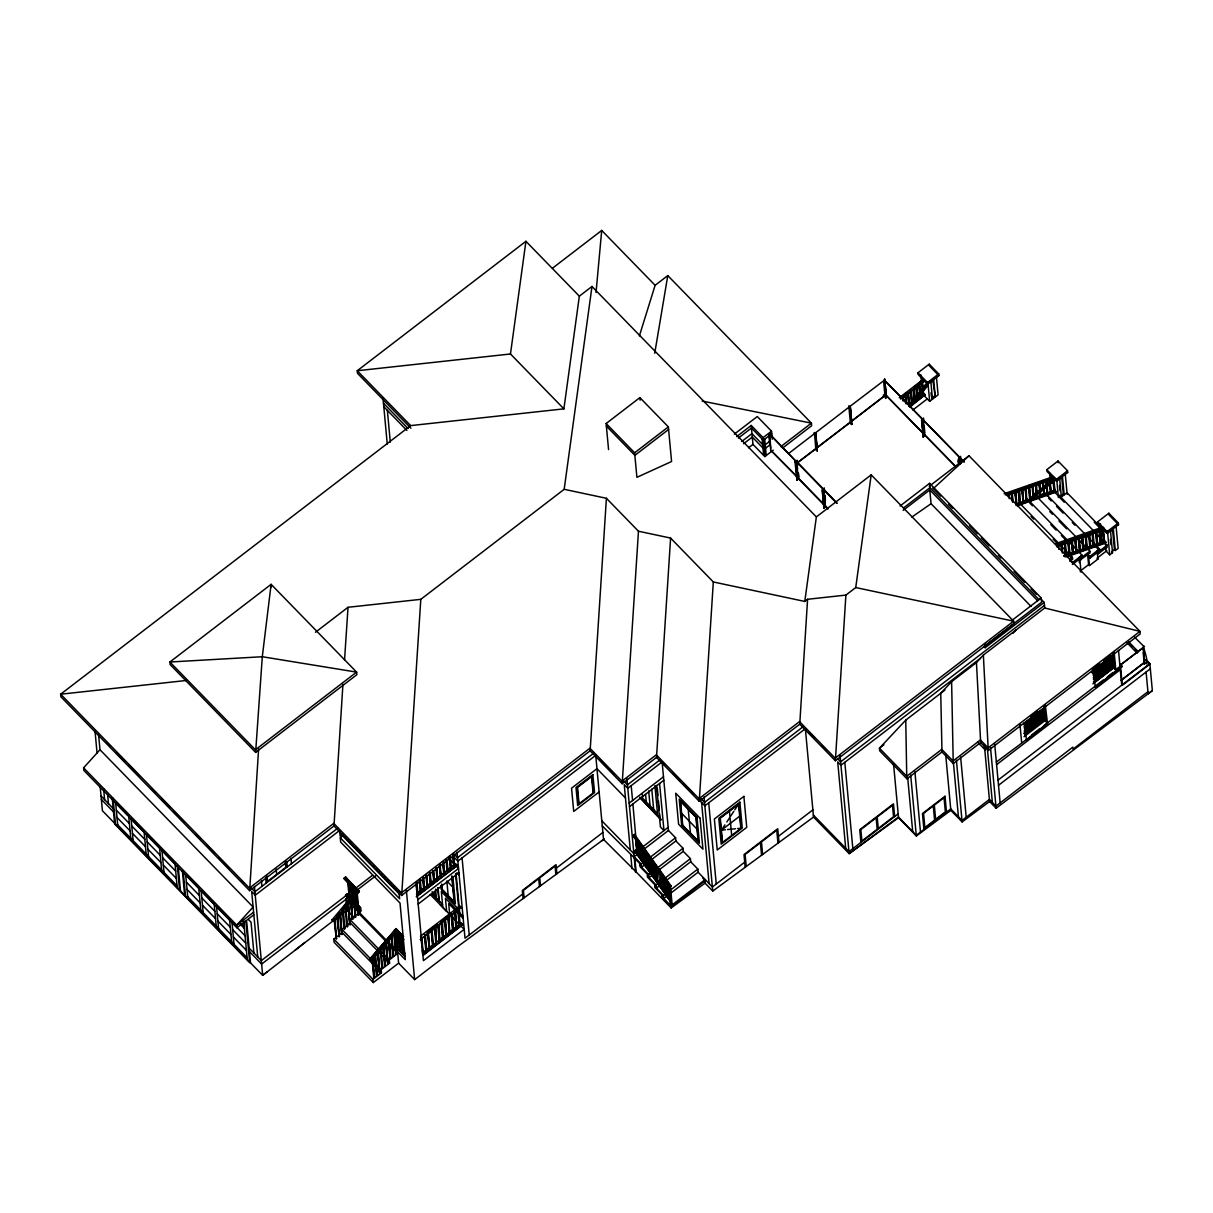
<?xml version="1.0" encoding="UTF-8"?>
<svg xmlns="http://www.w3.org/2000/svg" width="1213" height="1213" viewBox="0 0 1213 1213"><rect width="100%" height="100%" fill="white"/><g stroke="black" fill="none" stroke-linecap="round" stroke-linejoin="round"><path stroke-width="1.5" d="M258.596 749.058L249.651 890.676L333.984 825.962L342.93 684.329M344.553 659.902L348.025 607.288L420.805 599.343L564.181 489.309L591.989 286.465L816.364 516.92L804.78 601.436L713.32 581.967L670.592 538.072L638.463 531.218L606.409 498.3L564.181 489.309M420.805 599.343L401.655 895.467L590.125 750.817L606.409 498.3M638.463 531.218L622.178 783.75L656.506 757.412L670.592 538.072M713.32 581.967L699.249 801.308L799.746 724.176L807.585 599.283L845.901 595.098L855.741 587.547L871.192 474.859L1013.643 621.177L1013.886 623.755L835.363 760.748L799.746 724.176M845.901 595.098L835.363 760.748M596.038 292.485L601.709 230.44L655.126 285.298L639.372 335.94M563.893 408.857L510.476 353.984L525.926 241.296L579.344 296.169L563.893 408.857L410.661 425.611L60.65 694.215L60.893 696.808L249.651 890.676M654.732 353.241L667.787 275.594L811.421 423.14L811.664 425.718L782.476 448.128M885.551 398.319L884.504 379.138L886.385 396.226L885.535 390.177M885.854 398.304L884.808 379.108M1008.503 497.118L1007.821 492.978M1012.461 501.212L1011.278 491.75M1015.19 490.977L1016.403 505.305L1014.811 492.463M1015.645 490.947L1014.644 490.689L1015.736 490.78M1019.102 489.718L1018.116 489.461L1019.193 489.552M1022.104 488.521L1023.347 502.91L1022.726 490.279M1022.574 488.49L1021.573 488.233L1022.65 488.323M1026.198 489.051L1026.805 501.712L1025.121 486.838M1029.655 487.823L1030.277 500.514L1029.14 485.412M1033.127 486.61L1033.734 499.316L1032.597 484.199M1036.584 485.382L1037.206 498.118L1035.508 483.153M1040.041 484.154L1040.663 496.921L1038.935 481.895M1042.877 481.167L1044.135 495.723L1043.514 482.926M1042.892 480.682L1042.983 480.515M1046.971 481.713L1047.592 494.525L1045.894 479.484M1046.349 479.939L1051.701 478.104M1049.715 473.358L1051.065 493.327L1049.366 478.256M725.374 829.798L721.417 830.192L724.919 824.87M726.83 821.959L729.362 818.123M730.742 816.015L733.774 811.391M734.805 809.844L738.565 804.113L740.809 828.221L737.58 828.555M908.582 405.961L925.928 384.263L927.202 386.341L910.781 406.871M909.598 405.658L925.928 384.263M909.765 407.189L927.111 385.476M1029.428 499.801L1034.189 494.025L1050.974 481.136L1052.156 482.365L1035.462 496.102L1036.084 495.344L1034.189 494.025M1029.594 500.544L1034.28 494.874M1031.808 499.574L1035.386 495.238L1052.156 482.365M332.059 919.863L356.425 890.812L356.501 891.661L344.037 878.864L345.538 876.787L359.275 891.676L334.06 921.243L332.059 919.863L334.06 921.243M336.471 915.724L338.882 912.858M342.491 908.552L346.084 904.246M349.693 899.955L352.104 897.089M334.121 919.515L335.076 919.363L336.304 938.801L334.121 919.515L335.076 919.363M345.478 905.975L347.782 926.535M333.241 921.076L359.184 890.812M339.124 936.648L337.79 916.133L339.124 936.648L337.002 918.089M340.489 912.904L341.93 934.48L340.049 912.449M343.203 909.674L344.977 928.688M348.116 903.806L348.631 903.2L350.072 924.791L347.676 903.351L350.072 924.791M354.06 896.741L353.104 896.877L355.394 917.24L354.06 896.741L355.394 917.24M356.758 893.496L355.803 893.647M371.223 960.105L396.09 931.584L371.223 960.105L370.041 958.877L395.984 928.612L403.626 936.451M393.694 931.796L370.041 958.877M380.594 948.081L382.808 967.565M396.045 953.949L393.649 932.509L394.164 931.918L396.045 953.949L394.604 932.372M253.835 914.784L236.975 927.733L83.833 770.437L83.591 767.844L99.982 749.74L98.541 734.244M976.45 662.601L983.364 655.065L1044.711 608.001L1139.962 631.366L1140.19 633.944L988.383 750.438L980.665 742.523L976.45 662.601L951.614 681.676L940.742 693.26L941.985 751.969L953.251 763.553L980.665 742.523M944.957 690.03L905.747 720.128L879.44 748.209L879.668 750.786L906.975 778.837L941.985 751.969M1012.9 633.322L1015.978 630.047M933.479 488.43L969.005 455.77L1139.962 631.366L988.14 747.86L988.383 750.438M295.077 950.249L304.797 942.471M267.345 971.704L262.675 975.343L102.423 810.739L100.179 786.661M375.681 875.862L345.917 898.697L346.979 910.114L262.675 975.313L254.427 886.385M358.472 906.596L357.501 906.551L358.472 906.596L357.304 893.875M525.926 241.296L357.244 370.738L357.486 373.331L410.904 428.204M552.461 268.225L601.709 230.44M579.344 296.169L591.989 286.465M655.126 285.298L667.787 275.594M315.471 632.276L348.025 607.288M606.136 423.519L639.873 397.621L668.363 426.885L671.577 461.516L636.901 477.331L634.626 452.783L606.136 423.519L608.562 449.598M634.626 452.783L668.363 426.885M668.606 429.478L634.869 455.36L606.379 426.097M255.625 752.378L356.834 674.716L356.592 672.123L271.121 584.332L169.911 662.01L170.154 664.588L255.625 752.378L262.296 656.733L271.121 584.332L271.363 586.91M734.29 434.178L757.276 416.544L771.513 431.176L772.256 439.212M736.67 436.604L751.211 425.445L763.083 437.65L764.842 456.588L773.272 450.114M738.368 438.075L751.454 428.037L763.326 440.228L768.936 435.907M741.795 441.441L751.969 433.632L762.659 444.61M743.569 443.761L752.287 437.074L762.977 448.052M748.603 447.733L752.97 444.398L751.211 425.445M763.083 437.65L771.513 431.176M765.251 444.746L769.467 441.502M765.57 448.188L769.785 444.959L768.784 434.193L770.194 433.117L770.346 434.83L771.756 433.754L770.573 432.541M770.74 450.205L797.259 476.982L770.74 450.205L769.224 433.86L795.485 460.819L797.002 477.179M780.778 446.657L811.421 423.14L702.206 401.063M815.849 449.826L814.469 432.556L815.697 433.814L817.062 451.084M848.827 406.188L850.268 407.265L851.647 424.55L850.419 423.292L848.827 406.188L850.055 407.447M788.405 453.647L814.317 433.769M817.289 450.918L815.636 432.753L848.888 407.234M850.207 406.219L883.58 380.821L884.959 395.665L851.708 421.184L850.207 406.219L851.86 424.383M884.899 380.7L922.032 418.591L923.396 433.45L886.278 395.559L923.26 433.541L921.88 418.697L884.899 380.7L886.278 395.559M795.485 460.819L769.482 433.648L770.831 448.188M798.927 478.68L796.911 480.227L795.046 461.956L797.062 460.409L797.593 464.215M797.259 460.591L795.046 461.956M824.127 505.048L798.078 478.286L796.82 461.728L822.884 488.49L824.4 504.851L798.336 478.089L797.836 472.63M883.322 395.195L886.294 392.921M796.986 462.972L815.803 448.734L797.093 463.093M817.016 447.612L850.389 422.2L817.122 447.718L815.636 432.753M851.587 421.078L884.853 395.544M816.015 449.128L817.228 450.372L816.061 449.659M850.586 422.594L851.814 423.837L850.419 423.292M917.983 372.785L929.234 364.158L938.726 373.907L938.892 375.636L927.642 384.263L918.15 374.514L917.983 372.785L927.49 382.55L927.642 384.263M337.775 828.176L254.927 891.752L251.364 888.098M899.258 397.743L922.729 379.73L923.912 380.958L901.987 398.698M900.804 397.485L906.672 392.982M913.995 387.356L922.729 379.73M905.414 402.519L905.247 394.725L906.384 402.564M915.967 386.507L917.528 397.167M918.787 384.354L919.757 384.4L920.424 397.712L918.787 384.354L920.424 397.712M900.44 398.971L923.912 380.958M906.111 403.959L905.702 395.18M907.976 393.437L908.067 392.572L909.174 406.355M914.799 402.034L914.132 388.721L915.33 401.624L914.359 401.579L915.33 401.624M927.49 382.55L938.726 373.907M934.389 396.105L931.584 398.258L932.479 399.168L930.917 382.398L933.722 380.23L935.284 397.015L933.009 381.185M342.688 834.074L340.11 836.045L339.595 830.48L255.246 895.194L251.682 891.54L257.747 956.966M345.917 898.697L405.278 959.665L400.017 903.063L340.671 842.095L340.262 837.789L343.082 835.636M922.532 394.013L918.135 397.394L922.532 394.013L929.658 401.336L938.089 394.862L936.466 377.258M909.325 404.763L912.267 402.519M915.193 400.26L924.003 393.512L925.185 394.725L910.554 406.416M918.18 398.44L924.003 393.512M918.135 399.471L916.937 386.553L917.695 399.016M920.743 374.65L923.229 395.559L922.562 382.247M911.994 404.854L925.185 394.725M253.608 912.206L236.732 925.14L236.975 927.733M912.858 409.964L927.293 398.895M826.068 506.549L823.854 507.898L822.187 489.825L824.203 488.278L824.719 492.084M824.052 508.095L822.369 490.022L824.385 488.46M827.827 508.854L825.204 506.155L823.961 489.597L837.076 503.077M357.244 848.675L356.273 848.615M359.624 851.101L359.548 851.966M923.32 437.105L921.546 419.804L923.472 418.318L921.728 419.986L923.32 437.105L925.003 434.891M923.138 419.743L924.518 434.588L955.328 466.232L924.382 434.694L923.138 419.743L959.074 456.649L959.771 464.079M825.204 506.155L823.961 489.597M823.854 507.898L825.886 506.352M816.364 516.92L871.192 474.859M923.123 436.907L925.064 435.422M348.586 880.699L347.524 881.502L349.496 898.317L348.495 881.563L349.496 898.317M347.979 881.957L349.026 881.154M376.546 868.478L376.985 868.948M354.226 886.491L354.666 886.946M356.804 907.066L345.553 895.224L347.221 893.936L350.966 897.787M345.584 895.543L347.221 893.936M372.27 875.483L261.311 960.62L249.15 948.126M345.978 899.349L261.629 964.077L249.469 951.568M349.041 897.863L350.026 897.908M351.861 900.759L352.831 900.804M384.991 877.166L385.446 877.636M355.652 903.7L354.681 903.655L355.652 903.7L354.302 889.159M354.712 901.623L360.579 907.688L360.913 911.236L359.23 912.494L358.548 908.871L360.216 907.582L354.742 901.956M358.851 912.1L360.519 910.811L360.216 907.582M393.452 885.854L393.907 886.324M351.345 899.97L352.574 919.393L351.057 901.244M354.939 916.785L355.925 916.831M357.759 914.632L358.73 914.678L357.759 914.632L355.97 895.391M344.447 929.097L344.522 928.233M347.252 926.944L347.343 926.08M349.617 924.321L348.176 902.745M959.635 464.185L959.074 456.649M958.588 457.862C963.516 453.844 954.676 460.773 959.286 463.578M960.575 463.472L960.196 457.801L964.153 461.865M373.316 982.56L334.136 942.334L333.833 939.105L342.278 932.63L381.443 972.871L373.013 979.346L373.316 982.56L398.622 963.152L397.712 953.463L358.548 913.222L350.102 919.697L389.282 959.938L389.585 963.167L381.155 969.642L381.443 972.871M335.865 938.346L336.835 938.392M338.67 936.193L339.655 936.239M341.93 934.48L342.46 934.086M900.046 506.018L929.598 483.335L1041.194 597.964L1041.603 602.27L983.97 646.484L985.153 647.712L1044.196 602.406L1040.254 598.373M399.623 892.04L398.561 892.055M929.203 486.322L969.005 455.77M903.397 508.05L930.007 487.641L929.598 483.335M903.154 510.385L929.78 489.946L1037.691 600.769M593.915 753.046L457.544 857.697L453.707 853.77M416.438 893.92L455.754 863.747L457.195 865.521L416.423 896.801M417.924 893.117L454.329 865.187M417.045 894.39L418.015 894.436L417.045 894.39L416.211 885.293M420.38 891.828L421.351 891.873L420.38 891.828L419.38 880.911M423.686 878.409L424.171 889.72L423.246 877.954M427.021 875.847L427.507 887.158L426.582 875.392M430.357 873.284L430.842 884.595L430.084 874.649M433.693 870.722L434.178 882.033L433.42 872.086M437.044 868.159L437.529 879.47L436.589 867.704M440.213 863.777L440.865 876.908L439.925 865.142M443.549 861.215L444.201 874.346L443.276 862.579M447.097 871.328L448.067 871.374L447.097 871.328L446.081 860.426M450.432 868.766L451.403 868.811L450.432 868.766L449.416 857.864M453.692 866.127L454.739 866.249L453.692 866.127L452.676 855.226M416.393 896.483L457.195 865.521M911.873 517.056L931.068 503.713L929.78 489.946M804.78 601.436L807.585 599.283M417.772 899.743L458.544 868.463L448.128 857.773M418.167 904.049L458.939 872.769M396.515 929.931L396.439 930.796M400.578 936.936L403.065 953.342L402.322 938.331M403.307 938.968L394.407 929.825M403.914 939.423L394.483 930.689M398.016 946.413L396.348 947.687L397.985 946.079L405.354 953.645M599.131 791.937L573.704 811.436L571.55 788.192L596.963 768.693L625.468 797.957M395.635 932.554L397.424 947.55L396.606 932.6M398.713 950.006L397.045 951.28L396.742 948.096L404.975 956.481M399.426 935.496L400.245 950.446L398.971 935.041M389.98 957.815L388.736 938.377L390.95 957.861L389.98 957.815L388.221 938.983M392.785 955.647L393.755 955.708L392.785 955.647L391.102 937.558M395.59 953.494L396.575 953.554M389.282 959.938L397.712 953.463M420.441 936.209L459.742 906.05L461.076 907.415L420.395 939.559L461.076 907.415M423.944 934.45L424.914 934.495M433.951 926.762L427.279 931.887L429.69 949.157L428.159 932.797M434.481 926.353L437.286 924.2M443.973 919.075L441.077 922.092M444.489 918.666L447.84 916.103L449.174 917.483M450.645 913.95L451.615 914.011M382.292 967.974L382.368 967.11M383.763 945.306L385.097 965.806L383.308 944.851M386.477 942.061L387.902 963.653L386.356 945.139M421.487 937.922L421.563 937.058L423.003 954.282L422.018 937.513M433.026 946.595L432.025 929.84L433.026 946.595L431.221 931.599M435.376 927.278L436.362 944.032L435.816 927.733M449.72 933.783L448.719 917.028L449.72 933.783L447.749 916.967M458.211 909.735L460.713 907.824M402.61 952.887L401.882 937.876M373.71 977.208L374.681 977.269L373.71 977.208L372.133 960.271M376.515 975.055L377.486 975.1L376.515 975.055L374.832 956.966M378.335 951.765L379.775 973.357L377.895 951.31M660.297 759.626L627.47 784.826L623.618 780.869M404.945 956.162L396.317 947.368M664.739 764.63L662.101 761.931L627.788 788.268L624.225 784.599L630.29 850.04M1046.789 469.658L1058.039 461.031L1067.531 470.796L1067.698 472.509L1056.447 481.136L1046.955 471.387L1046.789 469.658L1056.296 479.423L1056.447 481.136M423.413 952.235L461.258 923.184L462.669 924.64L423.398 955.131M423.443 952.554L436.544 942.501M440.91 939.15L461.258 923.184M423.003 954.282L423.534 953.873M425.899 951.265L426.87 951.31L425.899 951.265L424.55 936.724M429.69 949.157L428.25 931.933M432.571 946.14L431.585 929.37M436.362 944.032L434.921 926.808M439.151 925.17L439.697 941.47L438.424 926.065M442.487 922.608L443.033 938.907L441.775 923.502M445.383 919.59L446.369 936.345L445.11 920.94M449.265 933.328L448.279 916.573M452.601 930.765L453.586 930.811L452.601 930.765L451.084 914.405M455.952 928.203L456.922 928.263L455.952 928.203L454.602 913.662M459.211 925.564L460.258 925.701L459.211 925.564L457.862 911.024M423.367 954.798L462.669 924.64M629.168 803.142L663.481 776.805M1021.437 503.046L1027.062 498.725L1082.041 555.205L1082.208 556.919L1081.01 555.706M1041.27 489.506L1046.864 485.215M629.486 806.584L663.814 780.247M1056.296 479.423L1067.531 470.796M1029.67 501.939L1036.706 496.542L1075.628 536.525M1038.935 496.845L1044.56 492.523L1099.539 549.004L1099.691 550.717L1089.85 558.268L1088.668 557.055L1089.456 565.592L1097.901 559.117L1097.098 550.581M522.651 894.026L465.019 938.24L457.043 852.33M556.373 868.129L602.876 832.436M398.622 963.152L414.649 979.619L457.286 946.883L604.362 838.911M1046.971 495.89L1053.491 490.886L1058.236 495.753L1058.949 495.222L1093.641 530.869M601.314 841.155L603.528 839.441L595.735 755.335L457.862 861.139L452.752 855.908M1061.8 477.967L1063.285 493.903L1060.48 496.056L1061.36 496.981L1066.985 492.66L1100.403 526.988M670.38 885.717L672.017 903.503L670.789 904.443L669.455 900.122L634.702 851.192L635.9 849.813L670.637 898.742L669.409 899.682L668.06 885.141L633.322 836.212L634.475 834.408L670.91 885.733L669.773 887.537L669.151 886.658L670.38 885.717L671.001 886.597M633.322 836.212L634.475 834.408M634.702 851.192L635.9 849.813M641.45 846.901L642.374 847.053M636.112 851.951L633.853 853.694L601.8 820.776M637.25 851.086L668.181 827.357M636.673 840.685L637.31 853.725L632.883 803.976M803.537 726.405L704.526 802.384L700.644 798.381M668.469 830.45L634.141 856.787L641.268 864.111L641.556 867.28L675.884 840.943L675.58 837.774L668.469 830.45L662.101 761.931M639.281 844.384L639.933 857.409L638.902 843.99M646.029 853.346L646.15 852.375L647.363 867.871L646.726 854.847M641.768 847.872L642.405 860.896L641.556 849.252M704.738 880.001L705.041 883.14L671.168 907.946L670.91 905.853L705.238 879.516L705.344 880.608L671.016 906.945L662.389 898.09L662.101 894.967L654.975 887.658L654.686 884.535L647.575 877.211L647.287 874.133L640.161 866.825L639.873 863.656L640.707 866.4L648.682 874.588L648.97 877.666L656.097 884.99L656.385 888.098L690.697 861.761L690.409 858.637L683.283 851.329L683.01 848.251L675.884 840.943M641.268 864.111L675.58 837.774M644.239 851.359L644.891 864.384L644.027 852.739M603.528 839.441L636.143 871.95L634.884 858.44L602.285 825.932M646.969 867.325L646.347 854.452M1097.613 521.863L1108.864 513.235L1118.356 523L1118.522 524.713L1107.272 533.341L1097.78 523.591L1097.613 521.863L1107.12 531.628L1107.272 533.341M649.198 858.334L649.85 871.374L648.819 857.94M738.565 804.113L720.295 818.138L722.523 842.247M648.682 874.588L683.01 848.251M647.575 877.211L647.833 873.709M651.669 861.821L652.321 874.846L651.29 861.427M658.462 869.706L659.69 885.217M648.97 877.666L683.283 851.329M654.141 865.294L654.777 878.318L653.762 864.899M1069.593 559.542L1072.413 557.389L1060.723 545.395M1106.089 532.128L1107.499 531.051L1109.698 554.841L1112.518 552.688L1110.547 531.476L1113.352 529.308L1115.323 550.535L1118.143 548.382L1116.096 526.412M1107.12 531.628L1118.356 523M1069.911 561.149L1072.565 559.102L1072.413 557.389M721.417 830.192L739.687 816.167M656.582 868.72L657.219 881.76L656.188 868.326M1082.041 555.205L1072.201 562.756L1070.124 560.618M654.686 884.535L655.536 887.234L663.496 895.421L663.784 898.545L670.91 905.853M1072.368 564.47L1089.896 551.187L1078.221 539.194M1101.404 542.908L1102.799 541.832M656.097 884.99L690.409 858.637M1079.919 560.148L1090.062 552.901L1089.896 551.187M659.281 884.656L660.206 884.823M1089.85 558.268L1089.699 556.555L1099.539 549.004M1105.498 544.303L1107.393 544.986M1106.696 545.532L1106.847 547.245L1097.72 554.265L1097.553 552.537L1106.696 545.532L1101.935 540.649L1100.373 523.728M661.282 873.678L662.101 888.629L661.085 875.21M1011.642 620.631L1041.194 597.964M1089.699 556.555L1087.621 554.417L1088.577 564.667L1080.131 571.141L1081.026 572.066L1079.615 556.782M1106.847 550.657L1097.007 558.207L1097.901 559.117M669.773 887.537L670.91 885.733M663.754 877.166L664.572 892.116L663.556 878.697M662.101 894.967L662.389 898.09M663.496 895.421L697.824 869.084L690.697 861.761M1112.624 530.172L1114.429 549.625L1111.624 551.779L1112.518 552.688M666.453 882.624L667.089 895.649L666.073 882.23M1044.469 605.423L840.639 761.825L838.001 759.126M663.784 898.545L698.112 872.208L697.824 869.084M980.513 658.189L840.958 765.267L837.698 761.916L845.704 848.266M883.898 744.767L879.44 748.209L906.733 776.244L906.975 778.837M744.706 862.185L712.38 886.991L698.112 872.208M778.443 836.288L812.877 809.859M898.166 813.862L848.979 851.617L813.362 815.03M1030.641 716.868L1037.676 711.485M1093.899 668.333L1099.524 664.011M1103.739 660.782L1110.774 655.384M1023.757 723.782L1044.848 707.588L1044.696 706.087M1113.579 653.231L1113.716 654.732L1092.64 670.925L1092.488 669.409M1024.363 724.206L1044.044 709.105L1043.802 706.527L1044.848 707.588M1112.928 656.248L1091.836 672.427L1092.868 673.503L1113.959 657.325L1111.881 655.187L1112.018 656.688M1094.793 671.79L1097.598 669.621M1023.999 726.36L1045.075 710.181L1044.044 709.105M1024.136 727.861L1045.227 711.682L1045.075 710.181M1093.019 675.004L1114.095 658.826L1113.959 657.325M1024.742 728.3L1044.423 713.199M1093.626 675.444L1113.307 660.342L1113.064 657.764L1114.095 658.826M1102.192 670.486L1106.408 667.241M1045.454 714.26L1024.379 730.453L1024.515 731.955L1045.606 715.776L1043.377 712.137M1093.247 677.597L1114.338 661.403L1113.307 660.342M1093.398 679.098L1114.474 662.92L1114.338 661.403M1023.711 733.471L1044.802 717.292L1044.56 714.7L1045.606 715.776M1094.005 679.538L1113.686 664.436M1099.766 676.733L1103.982 673.488M1024.015 736.746L1045.985 719.855L1043.756 716.216L1045.833 718.354L1024.758 734.532L1024.894 736.048M1112.639 663.359L1114.717 665.497L1093.626 681.676L1093.626 683.04L1114.717 666.847M1092.898 683.889L1114.853 666.998L1114.717 665.497M1143.616 646.195L1134.504 637.083M1119.675 665.452L1143.283 647.545L1144.647 662.404L1121.176 680.417M1119.796 665.573L1143.283 647.545M1114.004 667.878L1115.778 669.697L1121.403 665.346M996.358 762.037L1047.562 723.812L1045.106 720.567M1031.505 735.078L1039.935 728.604M1044.15 725.359L1103.193 680.053M1107.408 676.824L1113.034 672.502M1113.595 667.332L1115.839 670.349L1118.644 668.196M1024.318 722.66L1026.471 739.991L1047.501 723.175M1121.995 665.998L1095.354 687.134L1122.055 666.65L1119.599 663.405M996.601 764.63L1120.296 669.697M1121.055 680.296L1144.541 662.283L1143.162 647.439M998.041 780.126L1121.737 685.193L1120.054 667.12L1122.055 666.65M1122.268 684.784L1149.848 663.617L1145.891 659.554M998.511 785.281L1150.333 668.788M1147.938 691.683L1073.035 749.149L1072.853 747.117L995.934 806.145L989.399 799.443L961.985 820.473L950.719 808.889L916.27 835.317L898.469 817.031L849.161 853.649L813.544 817.062L805.356 728.695L704.844 805.826L698.946 799.761M1149.848 663.617L1152.35 690.606L1148.135 693.836L1146.103 672.017M359.23 912.494L358.896 908.946L360.579 907.688M984.334 744.767L989.596 801.505L996.131 808.222L1152.35 690.606M893.541 763.917L898.53 817.714L916.331 836L950.84 810.345L945.655 754.289M950.84 810.345L962.121 821.929L989.596 801.505M705.041 883.14L712.759 891.07L813.544 817.062M898.53 817.714L849.161 853.649L839.987 754.668M1004.137 493.736L1053.369 476.573M1038.844 482.061L1039.875 482.365M1025.03 487.004L1026.031 487.262M1005.319 494.949L1054.537 477.513L1054.719 478.68L1007.184 495.526M1016.206 504.062L1055.386 490.173M1017.798 504.032L1047.668 493.433M1049.427 492.812L1054.961 490.856M1017.389 505.275L1056.568 491.386M1017.222 505.866L1056.144 492.069L1054.704 490.947M1055.492 543.758L1102.951 526.958M1056.675 544.971L1104.133 528.171L1104.285 529.838M1056.72 545.471L1104.179 528.656M1056.659 546.714L1104.512 529.763M1063.831 555.69L1104.255 541.362L1105.437 542.59L1065.014 556.919M1063.877 556.206L1104.543 541.786M1066.818 556.812L1105.74 543.015L1104.209 541.938L1103.026 529.293M1015.963 504.851L1016.964 505.124L1015.812 492.721M1020.421 503.926C1018.42 505.108 1021.225 494.343 1019.269 491.492M1025.197 488.794L1026.365 501.257L1025.743 488.596M1028.669 487.565L1029.822 500.059L1029.215 487.368M1032.127 486.337L1033.294 498.861L1034.28 499.134M1035.584 485.109L1036.751 497.664L1037.752 497.937M1045.985 481.44L1047.698 493.873M1049.442 480.227L1050.61 492.872L1049.988 480.03M1079.418 550.717L1080.404 550.99L1079.418 550.717L1078.418 539.876M1082.875 549.489L1083.876 549.762L1082.875 549.489L1081.708 536.843M1085.165 535.615L1086.348 548.261L1085.711 535.418M1089.805 547.033L1090.805 547.306L1089.805 547.033L1088.637 534.387M1093.262 545.805L1094.262 546.077L1093.262 545.805L1092.094 533.159M1096.734 544.576L1097.72 544.849L1096.734 544.576L1095.551 531.931M1100.191 543.348L1101.192 543.621L1100.191 543.348L1099.19 532.522M1102.481 529.49L1104.209 541.938M1064.392 542.984L1065.575 555.63L1064.938 542.787M1069.032 554.402L1070.018 554.675L1069.032 554.402L1067.865 541.756M1072.489 553.173L1073.49 553.446L1072.489 553.173L1071.322 540.528M1075.961 551.945L1076.947 552.218L1075.961 551.945L1074.945 541.104M1103.648 542.135L1104.649 542.393L1103.481 529.747M1065.575 555.63L1066.561 555.888L1065.393 543.242M1086.348 548.261L1087.333 548.534L1086.166 535.888M1144.511 646.59C1140.887 642.632 1148.802 659.827 1146.558 663.905M510.476 353.984L357.244 370.738L410.661 425.611M186.605 680.448L60.65 694.215L249.408 888.098L333.742 823.369L401.412 892.874L589.897 748.239L621.951 781.157L656.263 754.82L699.006 798.715L799.503 721.599L835.12 758.17L1013.643 621.177L855.741 587.547M727.527 829.571L730.393 829.283M732.152 829.101L735.518 828.767M1066.515 471.296L1067.698 472.509M1118.522 524.713L1109.031 514.964L1108.864 513.235M1057.857 480.06L1056.675 478.847L1058.403 497.482M1094.141 522.106L1099.281 527.382M1063.285 493.903L1064.18 494.813L1062.527 477.103L1059.722 479.271L1061.36 496.981M1052.247 483.214L1050.974 481.136M1114.429 549.625L1115.323 550.535M1104.982 541.104L1106.165 542.332M1054.688 490.704L1055.871 491.932M1096.218 533.508L1102.647 540.103M1104.27 541.65L1105.483 543.106M1064.241 502.227L1059.101 496.936L1058.949 495.222M1106.847 547.245L1105.665 546.032L1106.135 551.187L1109.698 554.841M938.892 375.636L929.401 365.886L929.234 364.158M1048.654 498.285L1051.277 500.984M1056.523 506.382L1063.088 513.114M1072.262 522.545L1074.9 525.244M1093.262 544.106L1099.691 550.717M1044.135 495.723L1042.513 482.668M930.022 381.473L930.917 382.398M1040.663 496.921L1039.01 483.851M922.805 380.594L923.988 381.822M1049.836 511.598L1052.429 514.251M1058.919 520.923L1066.697 528.913M926.004 385.112L927.202 386.341M924.048 393.937L925.231 395.165M1029.852 503.137L1032.475 505.836M1050.837 524.713L1056.083 530.096M1061.33 535.494L1066.576 540.877M923.76 395.15L922.123 381.792M1088.577 564.667L1089.456 565.592M1079.767 558.435L1080.919 559.921M920.955 397.318L919.302 383.945M1023.347 502.91L1021.74 490.007M1020.497 504.077L1058.13 542.727M1031.05 516.465L1033.643 519.119M1053.096 539.118L1056.993 543.121M1069.972 556.449L1072.565 559.102M901.911 397.288L902.881 397.348L903.23 401.033M923.002 419.85L958.937 456.755M960.059 457.908L964.017 461.971M1128.727 641.935L1137.976 651.411M1128.787 642.465L1132.745 646.529M1135.383 649.243L1138.021 651.957M1145.936 660.084L1149.894 664.163L1122.313 685.33L1120.585 666.71M1112.685 653.671L1113.716 654.732M1113.822 665.937L1114.853 666.998M932.842 488.035L940.697 496.102M948.566 504.183L952.493 508.217M969.521 525.714L977.375 533.781M981.317 537.814L989.171 545.895M998.344 555.311L1000.952 557.995M1014.053 571.459L1024.545 582.225M1031.095 588.942L1036.327 594.325M930.007 487.641L1038.965 599.571M931.068 503.713L1031.065 606.439M1095.354 687.134L1093.201 669.803M814.257 432.723L815.485 433.981M796.562 461.926L822.611 488.687M823.688 489.794L836.818 503.289M1047.562 723.812L1045.242 704.692M825.477 505.957L828.1 508.656M796.911 480.227L798.745 478.483L798.245 473.055M752.97 444.398L764.842 456.588M977.602 742.098L985.32 750.028M809.238 732.682L814.408 738.004M822.171 745.965L826.053 749.952M383.475 403.247L408.084 428.523M383.793 406.689L406.901 430.418M672.639 772.742L680.523 780.838M683.162 783.553L693.684 794.363M656.506 757.412L699.249 801.308M681.6 813.271L697.035 829.131M640.434 797.502L660.024 817.623L659.675 813.938M660.979 819.169L639.6 797.229L661.055 820.033M599.616 759.338L613.869 773.97M590.125 750.817L622.178 783.75M702.661 877.863L705.344 880.608M634.247 857.879L639.873 863.656M452.783 887.112L446.839 881.002L448.188 895.634M460.197 907.294L461.152 908.279M457.786 908.416L441.35 891.525L442.806 907.4M457.316 908.825L458.65 910.205M462.972 916.27L445.444 898.257L446.642 911.357M456.058 911.16L463.184 918.468M455.845 912.358L454.435 911.842L455.315 912.767M461.289 923.518L462.699 924.958M439.894 901.911L432.404 894.224L438.848 900.834L437.65 887.81M452.51 914.92L453.586 930.811M430.236 894.497L449.689 914.481L448.689 903.594L454.83 909.902M451.009 915.83L464.185 929.37L423.428 960.651L416.211 882.852M445.307 920.44L446.369 936.345M441.972 923.002L443.033 938.907M438.621 925.564L439.697 941.47M435.285 928.127L434.39 927.217L435.922 943.578M333.984 825.962L401.655 895.467M399.577 894.33L341.535 834.711M430.615 929.325L431.51 930.235M340.262 837.789L399.623 898.757L398.925 891.252M346.6 878.667L359.275 891.676M402.155 935.723L395.984 928.612M343.961 878L357.608 892.025M347.252 894.254L350.997 898.105M399.593 948.02L401.928 950.416M397.955 947.141L396.317 933.965M345.553 895.224L358.896 908.946M346.979 910.114L354.454 917.786M389.585 963.167L350.405 922.926L341.975 929.401L381.155 969.642M374.665 955.147L376.955 975.51M333.833 939.105L373.013 979.346M106.471 742.371L110.428 746.45M117.024 753.228L124.939 761.355M128.912 765.433L139.465 776.275M151.352 788.48L155.309 792.544M161.905 799.337L169.835 807.464M173.793 811.527L184.361 822.384M196.233 834.589L200.19 838.653M206.801 845.431L214.716 853.573M218.674 857.636L229.242 868.493M241.129 880.699L243.768 883.398M99.982 749.74L253.123 907.036L236.732 925.14L83.591 767.844M248.392 919.515L251.046 922.229L253.896 953.009M241.357 923.563L244.207 926.702M239.143 923.048L244.359 928.415M127.395 814.893L115.644 802.824L117.843 826.584M132.384 820.018L144.135 832.088L146.167 854.043M245.041 935.739L231.986 922.32L234.018 944.275M116.327 810.148L129.382 823.551M131.762 825.992L144.817 839.411M147.182 841.852L160.252 855.256M162.618 857.697L175.688 871.116M186.362 882.078L199.417 895.497M201.798 897.938L214.853 911.342M217.233 913.783L230.288 927.202M232.669 929.643L245.723 943.047M101.058 796.016L113.218 808.51M101.376 799.458L113.537 811.952M117.009 817.456L130.064 830.875M132.429 833.316L145.499 846.719M147.865 849.161L160.935 862.579M163.3 865.021L176.355 878.424M187.045 889.402L200.1 902.821M202.48 905.247L215.535 918.666M217.915 921.107L230.97 934.526M233.351 936.952L246.406 950.37M117.676 824.779L177.037 885.748M187.727 896.725L247.088 957.694M114.659 824.006L249.696 962.713M636.143 871.95L671.168 907.946M456.967 872.723L459.136 874.967M432.086 891.737L435.24 894.967L434.906 891.343M432.48 892.723L436.301 896.65L435.619 889.159M442.548 904.64L439.303 901.289L438.09 888.159M440.152 904.686L446.642 911.372M1126.983 642.663L1137.188 653.231M1113.989 667.711L1115.778 669.667M634.551 835.272L669.288 884.201M636.491 838.774L635.567 838.608L636.916 853.164M639.115 842.459L638.19 842.307L639.539 856.848M633.231 835.348L669.682 886.673M637.022 851.784L670.683 899.167M634.672 850.768L669.409 899.682M1143.192 652.564L1144.268 664.163M1110.471 539.391L1110.972 544.698M1118.507 650.38L1119.993 666.422M1102.92 529.945L1104.103 542.59M1114.125 651.836L1115.839 670.349M1100.009 530.976L1101.192 543.621M1099.569 530.521L1100.631 543.818M1096.552 532.204L1097.72 544.849M1096.097 531.749L1097.174 545.046M1093.08 533.432L1094.262 546.077M1092.64 532.977L1093.717 546.275M1089.623 534.66L1090.805 547.306M1089.183 534.205L1090.244 547.488M1085.62 536.07L1086.787 548.716M1082.693 537.116L1083.876 549.762M1082.254 536.646L1083.421 549.307M1082.148 537.298L1083.33 549.944M1079.236 538.329L1080.404 550.99M1078.964 539.679L1079.964 550.535M1078.691 538.527L1079.858 551.172M1080.055 558.738L1080.222 560.451M1079.039 559.238L1079.343 562.635M1075.779 539.558L1076.947 552.218M1075.325 539.103L1076.507 551.748M1075.234 539.755L1076.401 552.4M1072.307 540.786L1073.49 553.446M1071.867 540.331L1073.035 552.976M1071.761 540.983L1072.944 553.628M1065.272 474.207L1067.152 494.388M1068.85 542.014L1070.018 554.675M1068.41 541.559L1069.578 554.205M1068.304 542.211L1069.472 554.857M1058.039 461.031L1058.206 462.76M1059.495 485.443L1059.98 490.749M1064.847 543.439L1066.015 556.085M1061.921 544.47L1062.588 551.688M1061.375 544.652L1062.315 553.037M1061.087 546.002L1061.436 549.625M1055.067 491.932L1053.824 478.483L1054.522 492.129M1053.445 478.801L1054.082 491.674L1052.899 478.999M1053.491 490.886L1053.657 492.599M1058.464 545.698L1058.797 549.307M1044.196 602.406L1044.711 608.001M1032.672 486.14L1033.84 498.679M1045.833 718.354L1045.985 719.855M1022.286 489.809L1023.438 502.273M1018.829 491.038L1019.981 503.471M1018.556 489.916L1019.875 504.108M1018.283 491.235L1019.36 504.456M1015.357 492.266L1016.509 504.669M1012.339 493.949L1013.007 501.014M1011.9 493.494L1012.719 502.334M1011.354 493.676L1012.006 500.757M1008.882 495.162L1009.216 498.695M1019.981 724.495L1021.664 742.629M994.675 743.918L1000.149 802.9M984.804 644.042L985.153 647.712M990.521 747.784L996.131 808.222M960.529 456.376L961.227 462.092M987.306 747.89L992.37 802.49M960.196 457.801L960.711 463.366M931.068 392.663L931.402 396.393M927.869 381.974L929.658 401.336M960.62 756.988L966.215 817.228M922.032 382.641L923.229 395.559M956.405 760.233L962.121 821.929M923.472 418.318L924.003 422.185M924.154 425.687L924.837 433.041M953.373 762.219L958.437 816.819M953.251 763.553L951.614 681.676M916.133 388.357L916.983 397.576M913.859 390.101L914.708 399.32M913.328 390.51L914.193 399.729M911.327 390.874L912.176 400.093M910.872 390.419L911.994 404.187M910.341 390.813L911.539 403.732M908.507 393.027L909.705 405.946M907.536 392.982L908.567 404.05M902.442 396.894L902.775 400.578M884.504 379.138L884.853 382.808M914.905 771.832L920.485 832.073M910.69 775.077L916.331 836M907.642 777.063L912.707 831.663M894.663 816.561L893.481 803.825L859.744 829.707L860.927 842.444M825.052 495.692L825.401 499.316M824.203 488.278L824.537 491.887M824.87 495.511L825.371 500.924M844.824 762.31L852.845 848.645M798.427 473.252L798.76 476.861M797.062 460.409L797.578 465.822M796.82 461.728L797.502 468.991M764.721 439.151L766.237 455.512M762.128 439.015L763.644 455.36M779.004 842.429L777.745 828.722L744.009 854.619L745.176 867.265M777.958 843.202L776.745 830.177L761.461 841.913L762.628 854.452M761.567 855.226L760.399 842.717L745.116 854.452L746.238 866.476M729.422 811.133L731.666 835.241M708.71 802.854L716.246 884.034M704.025 797.002L712.759 891.07M701.584 802.475L709.105 883.64M688.211 809.147L690.44 833.255M639.873 397.621L640.115 400.199M670.137 893.284L670.471 896.923M659.584 783.492L663.966 830.587L660.403 826.932L656.551 785.478M669.151 886.658L670.789 904.443M657.294 788.147L657.977 795.516M658.492 801.05L659.341 810.254M665.74 881.108L667.089 895.649M665.346 880.547L666.695 895.088M654.914 785.615L657.491 813.453L642.647 798.215L642.299 794.5M663.223 877.56L664.572 892.116M662.829 877.014L664.178 891.555M660.751 874.088L662.101 888.629M660.357 873.527L661.707 888.083M651.775 789.117L653.671 809.541M648.697 790.982L650.077 805.841M657.219 881.76L656.006 866.249L656.824 881.199M654.777 878.318L653.564 862.822L654.383 877.772M645.574 794.5L646.271 801.929M650.972 860.305L652.321 874.846M650.562 859.744L651.912 874.285M648.5 856.818L649.85 871.374M648.091 856.257L649.44 870.813M646.013 853.33L647.363 867.871M644.891 864.384L643.678 848.903L644.497 863.823M642.405 860.896L641.192 845.385L642.011 860.335M638.584 842.868L639.933 857.409M631.185 785.66L632.564 800.535M635.961 839.169L637.31 853.725M626.894 778.625L635.582 872.374M630.775 855.195L632.018 868.705M593.066 792.847L591.55 776.547L577.494 787.328L579.01 803.628M556.903 873.754L556.054 864.642L522.318 890.524L523.076 898.59M555.842 874.558L555.069 866.082L539.77 877.818L540.513 885.778M539.451 886.567L538.724 878.637L523.44 890.357L524.122 897.817M462.077 857.909L469.234 935.011M459.742 906.05L459.818 906.915M456.058 873.496L459.712 912.919M453.738 855.347L454.739 866.249M455.557 873.8L458.696 907.642M458.741 909.341L460.258 925.701M453.04 853.937L454.208 866.658M458.226 908.81L459.727 926.095M450.22 856.09L451.403 868.811M456.922 928.263L455.406 911.903L456.391 928.658M449.689 856.499L450.872 869.221M447.051 860.472L448.067 871.374M446.611 860.017L447.536 871.783M451.539 914.86L453.056 931.22M443.185 863.444L444.201 874.346M442.912 864.808L443.761 873.891M441.729 884.019L442.229 889.508L454.117 901.729L451.767 876.15M439.682 864.187L440.865 876.908M441.608 885.717L441.957 889.417L454.435 902.245L452.055 876.286M439.409 865.551L440.41 876.453M444.413 919.53L445.929 935.89M440.789 885.505L441.123 889.159L455.391 903.806L452.874 876.499M436.513 868.569L437.529 879.47M436.058 868.114L437.074 879.016M441.244 923.912L442.593 938.453M433.177 871.131L434.178 882.033M432.723 870.676L433.738 881.578M437.908 926.474L439.258 941.015M387.356 410.343L390.298 442.139M429.66 871.874L430.842 884.595M429.387 873.239L430.403 884.141M382.974 397.879L387.265 444.094M426.324 874.437L427.507 887.158M426.051 875.801L427.067 886.703M422.988 876.999L424.171 889.72M422.715 878.348L423.716 889.265M427.719 932.342L429.235 948.702M420.183 879.152L421.351 891.873M425.354 934.95L426.87 951.31M419.653 879.561L420.835 892.283M424.823 935.359L426.339 951.72M416.832 881.715L418.015 894.436M416.484 883.943L417.484 894.845M421.047 937.467L421.715 944.73M422.23 950.188L422.564 953.827M406.355 890.236L414.649 979.619M401.548 936.982L403.065 953.342M398.728 934.086L400.245 950.446M398.273 933.631L399.805 949.991M396.075 933.009L397.424 947.55M391.89 935.602L393.755 955.708M391.45 935.147L393.224 956.102M388.676 939.438L390.419 958.27M385.961 942.668L387.902 963.653M385.673 943.972L387.463 963.198M385.097 965.806L382.808 945.458L384.657 965.351M380.26 950.567L381.837 967.504M377.819 952.372L379.775 973.357M377.546 953.661L379.32 972.902M375.621 954.995L377.486 975.1M372.907 958.24L374.681 977.269M372.406 958.846L374.15 977.663M356.607 892.465L358.73 914.678M356.758 895.437L357.774 906.354M356.319 893.041L358.199 915.087M354.044 889.372L355.394 903.912M353.62 887.749L355.136 904.11M353.165 887.294L353.847 894.572M351.497 886.263L352.331 895.361M350.875 883.989L352.316 901.214M350.345 884.398L351.694 898.939M350.83 900.577L352.574 919.393M350.557 902.002L352.134 918.938M345.538 876.787L345.614 877.651M345.129 908.385L346.812 926.489M342.248 909.811L343.992 928.642M339.701 914.799L341.49 934.025M334.621 918.908L336.304 938.801M290.984 858.334L291.469 863.701M286.738 861.412L287.254 866.946M285.662 861.852L286.147 867.113L267.163 881.669L266.678 876.408M285.298 862.003L285.768 867.159M276.155 869.008L276.64 874.179M267.012 876.013L267.497 881.184M265.662 877.59L266.178 883.125M261.462 880.987L261.963 886.354M246.694 921.653L250.515 962.849M245.86 921.38L249.62 961.939M243.646 920.667L247.255 959.498M243.373 920.576L243.889 926.171M231.653 941.834L229.606 919.879L216.551 906.475L218.583 928.43M216.217 925.989L214.185 904.034L201.115 890.615L203.162 912.57M200.782 910.129L198.75 888.174L185.68 874.77L187.894 898.53M183.299 872.132L185.513 896.089M182.375 870.828L184.634 895.179M178.22 866.567L180.464 890.903M177.356 866.037L179.585 889.993M177.204 887.552L175.006 863.792L161.951 850.374L163.982 872.329M161.602 869.888L159.57 847.948L146.515 834.529L148.547 856.484M131.08 818.669L133.112 840.624M128.699 816.243L130.746 838.183M113.082 798.336L115.478 824.143M112.233 797.927L114.583 823.233M107.623 794.576L108.473 803.628M103.59 788.662L104.606 799.67M94.978 730.59L97.055 753.015M983.364 655.065L988.14 747.86L980.422 739.93L953.024 760.976L941.743 749.391L906.733 776.244L905.747 720.128M886.036 395.711L885.505 397.773L886.036 395.711M356.592 672.123L255.397 749.801L169.911 662.01L262.296 656.733L356.592 672.123M345.523 836.621L345.447 837.486L345.523 836.621M912.267 401.897L909.341 404.141L912.267 401.837M348.343 839.517L348.267 840.382L348.343 839.517M351.163 842.413L351.088 843.278L351.163 842.413M373.725 865.582L373.634 866.446L373.725 865.582M379.366 871.374L379.275 872.238L379.366 871.374M382.171 874.27L382.095 875.134L382.171 874.27M387.811 880.062L387.735 880.926L387.811 880.062M390.631 882.958L390.556 883.822L390.631 882.958M396.272 888.75L396.196 889.614L396.272 888.75M592.869 774.607L576.008 787.54L577.676 805.568L594.552 792.635L592.869 774.607M591.883 776.062L577.115 787.389L578.677 804.113L593.43 792.786L591.883 776.062M743.872 796.365L714.351 819.018L717.232 850.01L746.738 827.357L743.872 796.365M739.885 802.172L718.809 818.366L721.204 844.187L742.28 828.009L739.885 802.172M738.899 803.628L719.916 818.199L722.19 842.732L741.173 828.176L738.899 803.628M876.135 817.82L860.851 829.556L861.912 840.988L877.196 829.252L876.135 817.82M892.48 805.28L877.196 817.001L878.257 828.449L893.541 816.713L892.48 805.28M945.018 796.228L922.441 813.544L923.881 829.04L946.458 811.724L945.018 796.228M933.267 805.932L923.563 813.392L924.867 827.6L934.586 820.14L933.267 805.932M944.032 797.684L934.313 805.129L935.632 819.336L945.352 811.876L944.032 797.684M1061.299 542.196L1061.299 542.196M1057.857 543.439L1057.857 543.439M1064.771 540.983L1064.771 540.983M1068.244 539.755L1068.244 539.755M1071.701 538.527L1071.701 538.527M1075.158 537.298L1075.158 537.298M1078.63 536.07L1078.63 536.07M1082.087 534.842L1082.087 534.842M1085.544 533.614L1085.544 533.614M1089.016 532.386L1089.016 532.386M1092.473 531.158L1092.473 531.158M1095.93 529.945L1095.93 529.945M1099.403 528.716L1099.403 528.716M1102.86 527.488L1102.86 527.488M1146.467 663.117L1144.208 663.617L1146.467 663.117M700.053 818.199L675.717 793.211L678.598 824.203L702.934 849.191L700.053 818.199M697.02 817.426L679.219 799.14L681.615 824.961L699.431 843.262L697.02 817.426M696.201 817.168L680.175 800.701L682.449 825.234L698.476 841.701L696.201 817.168M695.913 817.077L680.493 801.217L682.722 825.325L698.157 841.185L695.913 817.077"/></g></svg>
